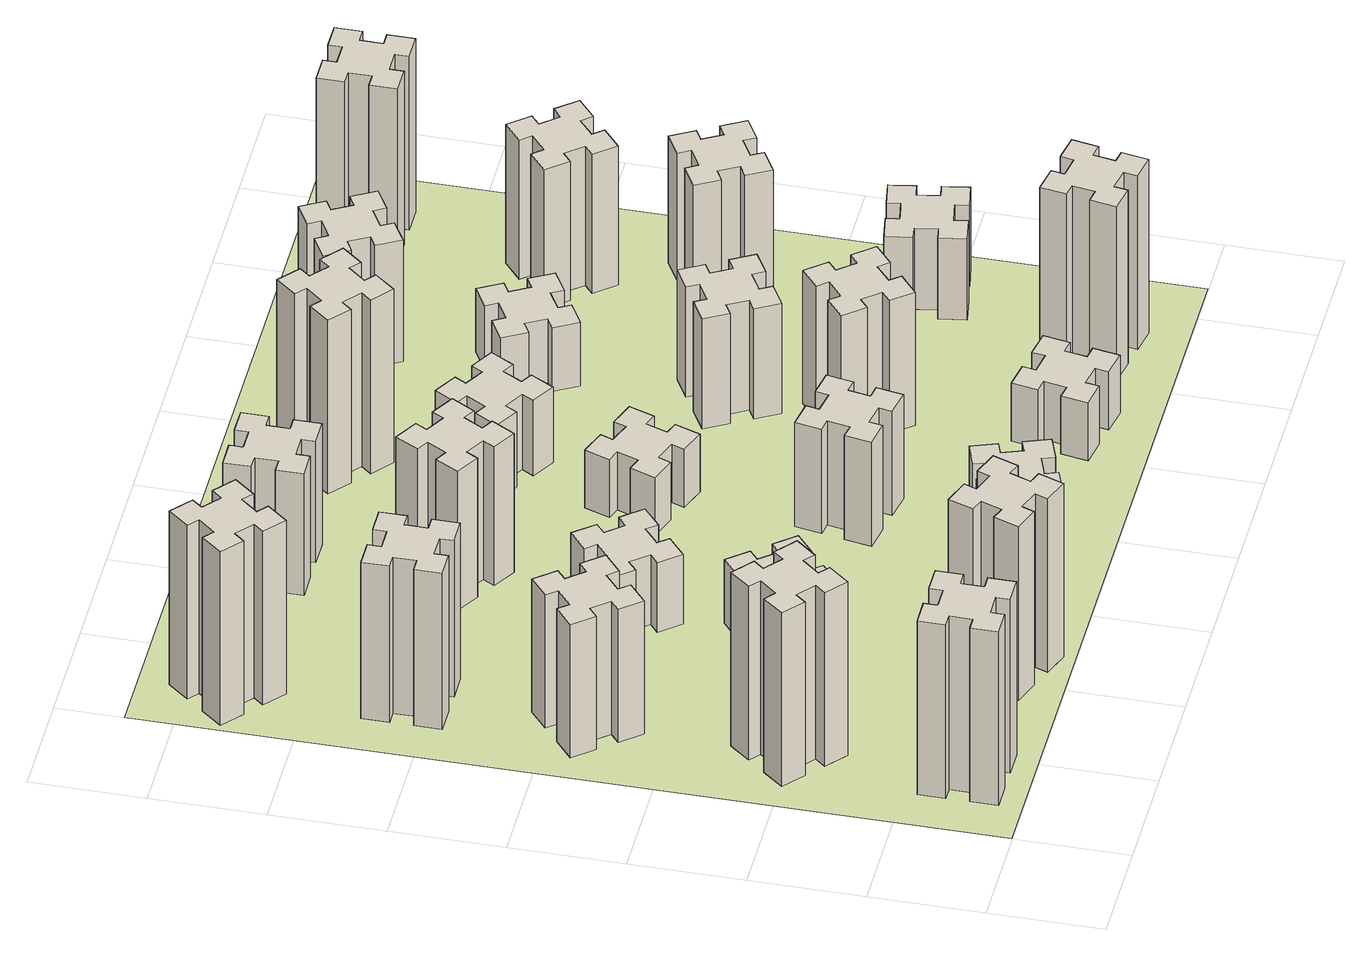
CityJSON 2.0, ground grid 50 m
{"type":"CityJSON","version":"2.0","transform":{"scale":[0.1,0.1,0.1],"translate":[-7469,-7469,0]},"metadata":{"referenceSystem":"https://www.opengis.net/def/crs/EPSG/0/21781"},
"CityObjects":{
"building1":{"type":"Building","attributes":{"class":"1000","function":"1000","usage":"1000","yearOfConstruction":2016,"roofType":"1000","measuredHeight":90,"storeysAboveGround":30,"storeysBelowGround":0},"geometry":[{"type":"Solid","lod":"1","boundaries":[[[[0,1,2,3,4,5,6,7,8,9,10,11,12,13,14,15,16,17,18,19]],[[17,16,20,21]],[[16,15,22,20]],[[15,14,23,22]],[[14,13,24,23]],[[13,12,25,24]],[[12,11,26,25]],[[11,10,27,26]],[[10,9,28,27]],[[9,8,29,28]],[[8,7,30,29]],[[7,6,31,30]],[[6,5,32,31]],[[5,4,33,32]],[[4,3,34,33]],[[3,2,35,34]],[[2,1,36,35]],[[1,0,37,36]],[[0,19,38,37]],[[19,18,39,38]],[[18,17,21,39]],[[24,25,26,27,28,29,30,31,32,33,34,35,36,37,38,39,21,20,22,23]]]]}]},
"building2":{"type":"Building","attributes":{"class":"1000","function":"1000","usage":"1000","yearOfConstruction":2016,"roofType":"1000","measuredHeight":90,"storeysAboveGround":30,"storeysBelowGround":0},"geometry":[{"type":"Solid","lod":"1","boundaries":[[[[40,41,42,43,44,45,46,47,48,49,50,51,52,53,54,55,56,57,58,59]],[[57,56,60,61]],[[56,55,62,60]],[[55,54,63,62]],[[54,53,64,63]],[[53,52,65,64]],[[52,51,66,65]],[[51,50,67,66]],[[50,49,68,67]],[[49,48,69,68]],[[48,47,70,69]],[[47,46,71,70]],[[46,45,72,71]],[[45,44,73,72]],[[44,43,74,73]],[[43,42,75,74]],[[42,41,76,75]],[[41,40,77,76]],[[40,59,78,77]],[[59,58,79,78]],[[58,57,61,79]],[[64,65,66,67,68,69,70,71,72,73,74,75,76,77,78,79,61,60,62,63]]]]}]},
"building3":{"type":"Building","attributes":{"class":"1000","function":"1000","usage":"1000","yearOfConstruction":2016,"roofType":"1000","measuredHeight":69,"storeysAboveGround":30,"storeysBelowGround":0},"geometry":[{"type":"Solid","lod":"1","boundaries":[[[[80,81,82,83,84,85,86,87,88,89,90,91,92,93,94,95,96,97,98,99]],[[97,96,100,101]],[[96,95,102,100]],[[95,94,103,102]],[[94,93,104,103]],[[93,92,105,104]],[[92,91,106,105]],[[91,90,107,106]],[[90,89,108,107]],[[89,88,109,108]],[[88,87,110,109]],[[87,86,111,110]],[[86,85,112,111]],[[85,84,113,112]],[[84,83,114,113]],[[83,82,115,114]],[[82,81,116,115]],[[81,80,117,116]],[[80,99,118,117]],[[99,98,119,118]],[[98,97,101,119]],[[104,105,106,107,108,109,110,111,112,113,114,115,116,117,118,119,101,100,102,103]]]]}]},
"building4":{"type":"Building","attributes":{"class":"1000","function":"1000","usage":"1000","yearOfConstruction":2016,"roofType":"1000","measuredHeight":81,"storeysAboveGround":30,"storeysBelowGround":0},"geometry":[{"type":"Solid","lod":"1","boundaries":[[[[120,121,122,123,124,125,126,127,128,129,130,131,132,133,134,135,136,137,138,139]],[[137,136,140,141]],[[136,135,142,140]],[[135,134,143,142]],[[134,133,144,143]],[[133,132,145,144]],[[132,131,146,145]],[[131,130,147,146]],[[130,129,148,147]],[[129,128,149,148]],[[128,127,150,149]],[[127,126,151,150]],[[126,125,152,151]],[[125,124,153,152]],[[124,123,154,153]],[[123,122,155,154]],[[122,121,156,155]],[[121,120,157,156]],[[120,139,158,157]],[[139,138,159,158]],[[138,137,141,159]],[[144,145,146,147,148,149,150,151,152,153,154,155,156,157,158,159,141,140,142,143]]]]}]},
"building5":{"type":"Building","attributes":{"class":"1000","function":"1000","usage":"1000","yearOfConstruction":2016,"roofType":"1000","measuredHeight":90,"storeysAboveGround":30,"storeysBelowGround":0},"geometry":[{"type":"Solid","lod":"1","boundaries":[[[[160,161,162,163,164,165,166,167,168,169,170,171,172,173,174,175,176,177,178,179]],[[177,176,180,181]],[[176,175,182,180]],[[175,174,183,182]],[[174,173,184,183]],[[173,172,185,184]],[[172,171,186,185]],[[171,170,187,186]],[[170,169,188,187]],[[169,168,189,188]],[[168,167,190,189]],[[167,166,191,190]],[[166,165,192,191]],[[165,164,193,192]],[[164,163,194,193]],[[163,162,195,194]],[[162,161,196,195]],[[161,160,197,196]],[[160,179,198,197]],[[179,178,199,198]],[[178,177,181,199]],[[184,185,186,187,188,189,190,191,192,193,194,195,196,197,198,199,181,180,182,183]]]]}]},
"building6":{"type":"Building","attributes":{"class":"1000","function":"1000","usage":"1000","yearOfConstruction":2016,"roofType":"1000","measuredHeight":90,"storeysAboveGround":30,"storeysBelowGround":0},"geometry":[{"type":"Solid","lod":"1","boundaries":[[[[200,201,202,203,204,205,206,207,208,209,210,211,212,213,214,215,216,217,218,219]],[[217,216,220,221]],[[216,215,222,220]],[[215,214,223,222]],[[214,213,224,223]],[[213,212,225,224]],[[212,211,226,225]],[[211,210,227,226]],[[210,209,228,227]],[[209,208,229,228]],[[208,207,230,229]],[[207,206,231,230]],[[206,205,232,231]],[[205,204,233,232]],[[204,203,234,233]],[[203,202,235,234]],[[202,201,236,235]],[[201,200,237,236]],[[200,219,238,237]],[[219,218,239,238]],[[218,217,221,239]],[[224,225,226,227,228,229,230,231,232,233,234,235,236,237,238,239,221,220,222,223]]]]}]},
"building7":{"type":"Building","attributes":{"class":"1000","function":"1000","usage":"1000","yearOfConstruction":2016,"roofType":"1000","measuredHeight":33,"storeysAboveGround":30,"storeysBelowGround":0},"geometry":[{"type":"Solid","lod":"1","boundaries":[[[[240,241,242,243,244,245,246,247,248,249,250,251,252,253,254,255,256,257,258,259]],[[257,256,260,261]],[[256,255,262,260]],[[255,254,263,262]],[[254,253,264,263]],[[253,252,265,264]],[[252,251,266,265]],[[251,250,267,266]],[[250,249,268,267]],[[249,248,269,268]],[[248,247,270,269]],[[247,246,271,270]],[[246,245,272,271]],[[245,244,273,272]],[[244,243,274,273]],[[243,242,275,274]],[[242,241,276,275]],[[241,240,277,276]],[[240,259,278,277]],[[259,258,279,278]],[[258,257,261,279]],[[264,265,266,267,268,269,270,271,272,273,274,275,276,277,278,279,261,260,262,263]]]]}]},
"building8":{"type":"Building","attributes":{"class":"1000","function":"1000","usage":"1000","yearOfConstruction":2016,"roofType":"1000","measuredHeight":36,"storeysAboveGround":30,"storeysBelowGround":0},"geometry":[{"type":"Solid","lod":"1","boundaries":[[[[280,281,282,283,284,285,286,287,288,289,290,291,292,293,294,295,296,297,298,299]],[[297,296,300,301]],[[296,295,302,300]],[[295,294,303,302]],[[294,293,304,303]],[[293,292,305,304]],[[292,291,306,305]],[[291,290,307,306]],[[290,289,308,307]],[[289,288,309,308]],[[288,287,310,309]],[[287,286,311,310]],[[286,285,312,311]],[[285,284,313,312]],[[284,283,314,313]],[[283,282,315,314]],[[282,281,316,315]],[[281,280,317,316]],[[280,299,318,317]],[[299,298,319,318]],[[298,297,301,319]],[[304,305,306,307,308,309,310,311,312,313,314,315,316,317,318,319,301,300,302,303]]]]}]},
"building9":{"type":"Building","attributes":{"class":"1000","function":"1000","usage":"1000","yearOfConstruction":2016,"roofType":"1000","measuredHeight":51,"storeysAboveGround":30,"storeysBelowGround":0},"geometry":[{"type":"Solid","lod":"1","boundaries":[[[[320,321,322,323,324,325,326,327,328,329,330,331,332,333,334,335,336,337,338,339]],[[337,336,340,341]],[[336,335,342,340]],[[335,334,343,342]],[[334,333,344,343]],[[333,332,345,344]],[[332,331,346,345]],[[331,330,347,346]],[[330,329,348,347]],[[329,328,349,348]],[[328,327,350,349]],[[327,326,351,350]],[[326,325,352,351]],[[325,324,353,352]],[[324,323,354,353]],[[323,322,355,354]],[[322,321,356,355]],[[321,320,357,356]],[[320,339,358,357]],[[339,338,359,358]],[[338,337,341,359]],[[344,345,346,347,348,349,350,351,352,353,354,355,356,357,358,359,341,340,342,343]]]]}]},
"building10":{"type":"Building","attributes":{"class":"1000","function":"1000","usage":"1000","yearOfConstruction":2016,"roofType":"1000","measuredHeight":72,"storeysAboveGround":30,"storeysBelowGround":0},"geometry":[{"type":"Solid","lod":"1","boundaries":[[[[360,361,362,363,364,365,366,367,368,369,370,371,372,373,374,375,376,377,378,379]],[[377,376,380,381]],[[376,375,382,380]],[[375,374,383,382]],[[374,373,384,383]],[[373,372,385,384]],[[372,371,386,385]],[[371,370,387,386]],[[370,369,388,387]],[[369,368,389,388]],[[368,367,390,389]],[[367,366,391,390]],[[366,365,392,391]],[[365,364,393,392]],[[364,363,394,393]],[[363,362,395,394]],[[362,361,396,395]],[[361,360,397,396]],[[360,379,398,397]],[[379,378,399,398]],[[378,377,381,399]],[[384,385,386,387,388,389,390,391,392,393,394,395,396,397,398,399,381,380,382,383]]]]}]},
"building11":{"type":"Building","attributes":{"class":"1000","function":"1000","usage":"1000","yearOfConstruction":2016,"roofType":"1000","measuredHeight":63,"storeysAboveGround":30,"storeysBelowGround":0},"geometry":[{"type":"Solid","lod":"1","boundaries":[[[[400,401,402,403,404,405,406,407,408,409,410,411,412,413,414,415,416,417,418,419]],[[417,416,420,421]],[[416,415,422,420]],[[415,414,423,422]],[[414,413,424,423]],[[413,412,425,424]],[[412,411,426,425]],[[411,410,427,426]],[[410,409,428,427]],[[409,408,429,428]],[[408,407,430,429]],[[407,406,431,430]],[[406,405,432,431]],[[405,404,433,432]],[[404,403,434,433]],[[403,402,435,434]],[[402,401,436,435]],[[401,400,437,436]],[[400,419,438,437]],[[419,418,439,438]],[[418,417,421,439]],[[424,425,426,427,428,429,430,431,432,433,434,435,436,437,438,439,421,420,422,423]]]]}]},
"building12":{"type":"Building","attributes":{"class":"1000","function":"1000","usage":"1000","yearOfConstruction":2016,"roofType":"1000","measuredHeight":54,"storeysAboveGround":30,"storeysBelowGround":0},"geometry":[{"type":"Solid","lod":"1","boundaries":[[[[440,441,442,443,444,445,446,447,448,449,450,451,452,453,454,455,456,457,458,459]],[[457,456,460,461]],[[456,455,462,460]],[[455,454,463,462]],[[454,453,464,463]],[[453,452,465,464]],[[452,451,466,465]],[[451,450,467,466]],[[450,449,468,467]],[[449,448,469,468]],[[448,447,470,469]],[[447,446,471,470]],[[446,445,472,471]],[[445,444,473,472]],[[444,443,474,473]],[[443,442,475,474]],[[442,441,476,475]],[[441,440,477,476]],[[440,459,478,477]],[[459,458,479,478]],[[458,457,461,479]],[[464,465,466,467,468,469,470,471,472,473,474,475,476,477,478,479,461,460,462,463]]]]}]},
"building13":{"type":"Building","attributes":{"class":"1000","function":"1000","usage":"1000","yearOfConstruction":2016,"roofType":"1000","measuredHeight":30,"storeysAboveGround":30,"storeysBelowGround":0},"geometry":[{"type":"Solid","lod":"1","boundaries":[[[[480,481,482,483,484,485,486,487,488,489,490,491,492,493,494,495,496,497,498,499]],[[497,496,500,501]],[[496,495,502,500]],[[495,494,503,502]],[[494,493,504,503]],[[493,492,505,504]],[[492,491,506,505]],[[491,490,507,506]],[[490,489,508,507]],[[489,488,509,508]],[[488,487,510,509]],[[487,486,511,510]],[[486,485,512,511]],[[485,484,513,512]],[[484,483,514,513]],[[483,482,515,514]],[[482,481,516,515]],[[481,480,517,516]],[[480,499,518,517]],[[499,498,519,518]],[[498,497,501,519]],[[504,505,506,507,508,509,510,511,512,513,514,515,516,517,518,519,501,500,502,503]]]]}]},
"building14":{"type":"Building","attributes":{"class":"1000","function":"1000","usage":"1000","yearOfConstruction":2016,"roofType":"1000","measuredHeight":39,"storeysAboveGround":30,"storeysBelowGround":0},"geometry":[{"type":"Solid","lod":"1","boundaries":[[[[520,521,522,523,524,525,526,527,528,529,530,531,532,533,534,535,536,537,538,539]],[[537,536,540,541]],[[536,535,542,540]],[[535,534,543,542]],[[534,533,544,543]],[[533,532,545,544]],[[532,531,546,545]],[[531,530,547,546]],[[530,529,548,547]],[[529,528,549,548]],[[528,527,550,549]],[[527,526,551,550]],[[526,525,552,551]],[[525,524,553,552]],[[524,523,554,553]],[[523,522,555,554]],[[522,521,556,555]],[[521,520,557,556]],[[520,539,558,557]],[[539,538,559,558]],[[538,537,541,559]],[[544,545,546,547,548,549,550,551,552,553,554,555,556,557,558,559,541,540,542,543]]]]}]},
"building15":{"type":"Building","attributes":{"class":"1000","function":"1000","usage":"1000","yearOfConstruction":2016,"roofType":"1000","measuredHeight":30,"storeysAboveGround":30,"storeysBelowGround":0},"geometry":[{"type":"Solid","lod":"1","boundaries":[[[[560,561,562,563,564,565,566,567,568,569,570,571,572,573,574,575,576,577,578,579]],[[577,576,580,581]],[[576,575,582,580]],[[575,574,583,582]],[[574,573,584,583]],[[573,572,585,584]],[[572,571,586,585]],[[571,570,587,586]],[[570,569,588,587]],[[569,568,589,588]],[[568,567,590,589]],[[567,566,591,590]],[[566,565,592,591]],[[565,564,593,592]],[[564,563,594,593]],[[563,562,595,594]],[[562,561,596,595]],[[561,560,597,596]],[[560,579,598,597]],[[579,578,599,598]],[[578,577,581,599]],[[584,585,586,587,588,589,590,591,592,593,594,595,596,597,598,599,581,580,582,583]]]]}]},
"building16":{"type":"Building","attributes":{"class":"1000","function":"1000","usage":"1000","yearOfConstruction":2016,"roofType":"1000","measuredHeight":90,"storeysAboveGround":30,"storeysBelowGround":0},"geometry":[{"type":"Solid","lod":"1","boundaries":[[[[600,601,602,603,604,605,606,607,608,609,610,611,612,613,614,615,616,617,618,619]],[[617,616,620,621]],[[616,615,622,620]],[[615,614,623,622]],[[614,613,624,623]],[[613,612,625,624]],[[612,611,626,625]],[[611,610,627,626]],[[610,609,628,627]],[[609,608,629,628]],[[608,607,630,629]],[[607,606,631,630]],[[606,605,632,631]],[[605,604,633,632]],[[604,603,634,633]],[[603,602,635,634]],[[602,601,636,635]],[[601,600,637,636]],[[600,619,638,637]],[[619,618,639,638]],[[618,617,621,639]],[[624,625,626,627,628,629,630,631,632,633,634,635,636,637,638,639,621,620,622,623]]]]}]},
"building17":{"type":"Building","attributes":{"class":"1000","function":"1000","usage":"1000","yearOfConstruction":2016,"roofType":"1000","measuredHeight":69,"storeysAboveGround":30,"storeysBelowGround":0},"geometry":[{"type":"Solid","lod":"1","boundaries":[[[[640,641,642,643,644,645,646,647,648,649,650,651,652,653,654,655,656,657,658,659]],[[657,656,660,661]],[[656,655,662,660]],[[655,654,663,662]],[[654,653,664,663]],[[653,652,665,664]],[[652,651,666,665]],[[651,650,667,666]],[[650,649,668,667]],[[649,648,669,668]],[[648,647,670,669]],[[647,646,671,670]],[[646,645,672,671]],[[645,644,673,672]],[[644,643,674,673]],[[643,642,675,674]],[[642,641,676,675]],[[641,640,677,676]],[[640,659,678,677]],[[659,658,679,678]],[[658,657,661,679]],[[664,665,666,667,668,669,670,671,672,673,674,675,676,677,678,679,661,660,662,663]]]]}]},
"building18":{"type":"Building","attributes":{"class":"1000","function":"1000","usage":"1000","yearOfConstruction":2016,"roofType":"1000","measuredHeight":57,"storeysAboveGround":30,"storeysBelowGround":0},"geometry":[{"type":"Solid","lod":"1","boundaries":[[[[680,681,682,683,684,685,686,687,688,689,690,691,692,693,694,695,696,697,698,699]],[[697,696,700,701]],[[696,695,702,700]],[[695,694,703,702]],[[694,693,704,703]],[[693,692,705,704]],[[692,691,706,705]],[[691,690,707,706]],[[690,689,708,707]],[[689,688,709,708]],[[688,687,710,709]],[[687,686,711,710]],[[686,685,712,711]],[[685,684,713,712]],[[684,683,714,713]],[[683,682,715,714]],[[682,681,716,715]],[[681,680,717,716]],[[680,699,718,717]],[[699,698,719,718]],[[698,697,701,719]],[[704,705,706,707,708,709,710,711,712,713,714,715,716,717,718,719,701,700,702,703]]]]}]},
"building19":{"type":"Building","attributes":{"class":"1000","function":"1000","usage":"1000","yearOfConstruction":2016,"roofType":"1000","measuredHeight":90,"storeysAboveGround":30,"storeysBelowGround":0},"geometry":[{"type":"Solid","lod":"1","boundaries":[[[[720,721,722,723,724,725,726,727,728,729,730,731,732,733,734,735,736,737,738,739]],[[737,736,740,741]],[[736,735,742,740]],[[735,734,743,742]],[[734,733,744,743]],[[733,732,745,744]],[[732,731,746,745]],[[731,730,747,746]],[[730,729,748,747]],[[729,728,749,748]],[[728,727,750,749]],[[727,726,751,750]],[[726,725,752,751]],[[725,724,753,752]],[[724,723,754,753]],[[723,722,755,754]],[[722,721,756,755]],[[721,720,757,756]],[[720,739,758,757]],[[739,738,759,758]],[[738,737,741,759]],[[744,745,746,747,748,749,750,751,752,753,754,755,756,757,758,759,741,740,742,743]]]]}]},
"building20":{"type":"Building","attributes":{"class":"1000","function":"1000","usage":"1000","yearOfConstruction":2016,"roofType":"1000","measuredHeight":33,"storeysAboveGround":30,"storeysBelowGround":0},"geometry":[{"type":"Solid","lod":"1","boundaries":[[[[760,761,762,763,764,765,766,767,768,769,770,771,772,773,774,775,776,777,778,779]],[[777,776,780,781]],[[776,775,782,780]],[[775,774,783,782]],[[774,773,784,783]],[[773,772,785,784]],[[772,771,786,785]],[[771,770,787,786]],[[770,769,788,787]],[[769,768,789,788]],[[768,767,790,789]],[[767,766,791,790]],[[766,765,792,791]],[[765,764,793,792]],[[764,763,794,793]],[[763,762,795,794]],[[762,761,796,795]],[[761,760,797,796]],[[760,779,798,797]],[[779,778,799,798]],[[778,777,781,799]],[[784,785,786,787,788,789,790,791,792,793,794,795,796,797,798,799,781,780,782,783]]]]}]},
"building21":{"type":"Building","attributes":{"class":"1000","function":"1000","usage":"1000","yearOfConstruction":2016,"roofType":"1000","measuredHeight":63,"storeysAboveGround":30,"storeysBelowGround":0},"geometry":[{"type":"Solid","lod":"1","boundaries":[[[[800,801,802,803,804,805,806,807,808,809,810,811,812,813,814,815,816,817,818,819]],[[817,816,820,821]],[[816,815,822,820]],[[815,814,823,822]],[[814,813,824,823]],[[813,812,825,824]],[[812,811,826,825]],[[811,810,827,826]],[[810,809,828,827]],[[809,808,829,828]],[[808,807,830,829]],[[807,806,831,830]],[[806,805,832,831]],[[805,804,833,832]],[[804,803,834,833]],[[803,802,835,834]],[[802,801,836,835]],[[801,800,837,836]],[[800,819,838,837]],[[819,818,839,838]],[[818,817,821,839]],[[824,825,826,827,828,829,830,831,832,833,834,835,836,837,838,839,821,820,822,823]]]]}]},
"building22":{"type":"Building","attributes":{"class":"1000","function":"1000","usage":"1000","yearOfConstruction":2016,"roofType":"1000","measuredHeight":42,"storeysAboveGround":30,"storeysBelowGround":0},"geometry":[{"type":"Solid","lod":"1","boundaries":[[[[840,841,842,843,844,845,846,847,848,849,850,851,852,853,854,855,856,857,858,859]],[[857,856,860,861]],[[856,855,862,860]],[[855,854,863,862]],[[854,853,864,863]],[[853,852,865,864]],[[852,851,866,865]],[[851,850,867,866]],[[850,849,868,867]],[[849,848,869,868]],[[848,847,870,869]],[[847,846,871,870]],[[846,845,872,871]],[[845,844,873,872]],[[844,843,874,873]],[[843,842,875,874]],[[842,841,876,875]],[[841,840,877,876]],[[840,859,878,877]],[[859,858,879,878]],[[858,857,861,879]],[[864,865,866,867,868,869,870,871,872,873,874,875,876,877,878,879,861,860,862,863]]]]}]},
"building23":{"type":"Building","attributes":{"class":"1000","function":"1000","usage":"1000","yearOfConstruction":2016,"roofType":"1000","measuredHeight":66,"storeysAboveGround":30,"storeysBelowGround":0},"geometry":[{"type":"Solid","lod":"1","boundaries":[[[[880,881,882,883,884,885,886,887,888,889,890,891,892,893,894,895,896,897,898,899]],[[897,896,900,901]],[[896,895,902,900]],[[895,894,903,902]],[[894,893,904,903]],[[893,892,905,904]],[[892,891,906,905]],[[891,890,907,906]],[[890,889,908,907]],[[889,888,909,908]],[[888,887,910,909]],[[887,886,911,910]],[[886,885,912,911]],[[885,884,913,912]],[[884,883,914,913]],[[883,882,915,914]],[[882,881,916,915]],[[881,880,917,916]],[[880,899,918,917]],[[899,898,919,918]],[[898,897,901,919]],[[904,905,906,907,908,909,910,911,912,913,914,915,916,917,918,919,901,900,902,903]]]]}]},
"building24":{"type":"Building","attributes":{"class":"1000","function":"1000","usage":"1000","yearOfConstruction":2016,"roofType":"1000","measuredHeight":72,"storeysAboveGround":30,"storeysBelowGround":0},"geometry":[{"type":"Solid","lod":"1","boundaries":[[[[920,921,922,923,924,925,926,927,928,929,930,931,932,933,934,935,936,937,938,939]],[[937,936,940,941]],[[936,935,942,940]],[[935,934,943,942]],[[934,933,944,943]],[[933,932,945,944]],[[932,931,946,945]],[[931,930,947,946]],[[930,929,948,947]],[[929,928,949,948]],[[928,927,950,949]],[[927,926,951,950]],[[926,925,952,951]],[[925,924,953,952]],[[924,923,954,953]],[[923,922,955,954]],[[922,921,956,955]],[[921,920,957,956]],[[920,939,958,957]],[[939,938,959,958]],[[938,937,941,959]],[[944,945,946,947,948,949,950,951,952,953,954,955,956,957,958,959,941,940,942,943]]]]}]},
"building25":{"type":"Building","attributes":{"class":"1000","function":"1000","usage":"1000","yearOfConstruction":2016,"roofType":"1000","measuredHeight":90,"storeysAboveGround":30,"storeysBelowGround":0},"geometry":[{"type":"Solid","lod":"1","boundaries":[[[[960,961,962,963,964,965,966,967,968,969,970,971,972,973,974,975,976,977,978,979]],[[977,976,980,981]],[[976,975,982,980]],[[975,974,983,982]],[[974,973,984,983]],[[973,972,985,984]],[[972,971,986,985]],[[971,970,987,986]],[[970,969,988,987]],[[969,968,989,988]],[[968,967,990,989]],[[967,966,991,990]],[[966,965,992,991]],[[965,964,993,992]],[[964,963,994,993]],[[963,962,995,994]],[[962,961,996,995]],[[961,960,997,996]],[[960,979,998,997]],[[979,978,999,998]],[[978,977,981,999]],[[984,985,986,987,988,989,990,991,992,993,994,995,996,997,998,999,981,980,982,983]]]]}]},
"landuse1":{"type":"LandUse","attributes":{"name":"plot1","function":"1010"},"geometry":[{"type":"MultiSurface","lod":"1","boundaries":[[[1000,1001,1002,1003]]]}]}
},
"vertices":[
[265,325,0],[265,225,0],[205,225,0],[205,105,0],[325,105,0],[325,165,0],[425,165,0],[425,105,0],[545,105,0],[545,225,0],[485,225,0],[485,325,0],[545,325,0],[545,445,0],[425,445,0],[425,385,0],[325,385,0],[325,445,0],[205,445,0],[205,325,0],[325,385,900],[325,445,900],[425,385,900],[425,445,900],[545,445,900],[545,325,900],[485,325,900],[485,225,900],[545,225,900],[545,105,900],[425,105,900],[425,165,900],[325,165,900],[325,105,900],[205,105,900],[205,225,900],[265,225,900],[265,325,900],[205,325,900],[205,445,900],
[484,1067,0],[408,1132,0],[446,1178,0],[354,1255,0],[277,1163,0],[323,1124,0],[259,1048,0],[213,1086,0],[136,994,0],[228,917,0],[266,963,0],[343,899,0],[304,853,0],[396,776,0],[473,868,0],[427,906,0],[492,983,0],[538,944,0],[615,1036,0],[523,1113,0],[492,983,900],[538,944,900],[427,906,900],[473,868,900],[396,776,900],[304,853,900],[343,899,900],[266,963,900],[228,917,900],[136,994,900],[213,1086,900],[259,1048,900],[323,1124,900],[277,1163,900],[354,1255,900],[446,1178,900],[408,1132,900],[484,1067,900],[523,1113,900],[615,1036,900],
[492,1888,0],[427,1964,0],[473,2003,0],[396,2095,0],[304,2018,0],[343,1972,0],[266,1907,0],[228,1953,0],[136,1876,0],[213,1784,0],[259,1823,0],[323,1746,0],[277,1708,0],[354,1616,0],[446,1693,0],[408,1739,0],[484,1803,0],[523,1757,0],[615,1834,0],[538,1926,0],[484,1803,690],[523,1757,690],[408,1739,690],[446,1693,690],[354,1616,690],[277,1708,690],[323,1746,690],[259,1823,690],[213,1784,690],[136,1876,690],[228,1953,690],[266,1907,690],[343,1972,690],[304,2018,690],[396,2095,690],[473,2003,690],[427,1964,690],[492,1888,690],[538,1926,690],[615,1834,690],
[485,2545,0],[485,2645,0],[545,2645,0],[545,2765,0],[425,2765,0],[425,2705,0],[325,2705,0],[325,2765,0],[205,2765,0],[205,2645,0],[265,2645,0],[265,2545,0],[205,2545,0],[205,2425,0],[325,2425,0],[325,2485,0],[425,2485,0],[425,2425,0],[545,2425,0],[545,2545,0],[425,2485,810],[425,2425,810],[325,2485,810],[325,2425,810],[205,2425,810],[205,2545,810],[265,2545,810],[265,2645,810],[205,2645,810],[205,2765,810],[325,2765,810],[325,2705,810],[425,2705,810],[425,2765,810],[545,2765,810],[545,2645,810],[485,2645,810],[485,2545,810],[545,2545,810],[545,2425,810],
[1029,360,0],[995,266,0],[939,287,0],[897,174,0],[1010,133,0],[1031,189,0],[1125,155,0],[1104,99,0],[1217,57,0],[1258,170,0],[1202,191,0],[1236,285,0],[1292,264,0],[1333,377,0],[1220,418,0],[1200,362,0],[1106,396,0],[1127,452,0],[1014,493,0],[973,380,0],[1106,396,900],[1127,452,900],[1200,362,900],[1220,418,900],[1333,377,900],[1292,264,900],[1236,285,900],[1202,191,900],[1258,170,900],[1217,57,900],[1104,99,900],[1125,155,900],[1031,189,900],[1010,133,900],[897,174,900],[939,287,900],[995,266,900],[1029,360,900],[973,380,900],[1014,493,900],
[384,3387,0],[308,3452,0],[346,3498,0],[254,3575,0],[177,3483,0],[223,3444,0],[159,3368,0],[113,3406,0],[36,3314,0],[128,3237,0],[166,3283,0],[243,3219,0],[204,3173,0],[296,3096,0],[373,3188,0],[327,3226,0],[392,3303,0],[438,3264,0],[515,3356,0],[423,3433,0],[392,3303,900],[438,3264,900],[327,3226,900],[373,3188,900],[296,3096,900],[204,3173,900],[243,3219,900],[166,3283,900],[128,3237,900],[36,3314,900],[113,3406,900],[159,3368,900],[223,3444,900],[177,3483,900],[254,3575,900],[346,3498,900],[308,3452,900],[384,3387,900],[423,3433,900],[515,3356,900],
[1083,1332,0],[1006,1267,0],[968,1313,0],[876,1236,0],[953,1144,0],[999,1183,0],[1063,1106,0],[1017,1068,0],[1094,976,0],[1186,1053,0],[1148,1099,0],[1224,1163,0],[1263,1117,0],[1355,1194,0],[1278,1286,0],[1232,1248,0],[1167,1324,0],[1213,1363,0],[1136,1455,0],[1044,1378,0],[1167,1324,330],[1213,1363,330],[1232,1248,330],[1278,1286,330],[1355,1194,330],[1263,1117,330],[1224,1163,330],[1148,1099,330],[1186,1053,330],[1094,976,330],[1017,1068,330],[1063,1106,330],[999,1183,330],[953,1144,330],[876,1236,330],[968,1313,330],[1006,1267,330],[1083,1332,330],[1044,1378,330],[1136,1455,330],
[1083,1972,0],[1006,1907,0],[968,1953,0],[876,1876,0],[953,1784,0],[999,1823,0],[1063,1746,0],[1017,1708,0],[1094,1616,0],[1186,1693,0],[1148,1739,0],[1224,1803,0],[1263,1757,0],[1355,1834,0],[1278,1926,0],[1232,1888,0],[1167,1964,0],[1213,2003,0],[1136,2095,0],[1044,2018,0],[1167,1964,360],[1213,2003,360],[1232,1888,360],[1278,1926,360],[1355,1834,360],[1263,1757,360],[1224,1803,360],[1148,1739,360],[1186,1693,360],[1094,1616,360],[1017,1708,360],[1063,1746,360],[999,1823,360],[953,1784,360],[876,1876,360],[968,1953,360],[1006,1907,360],[1083,1972,360],[1044,2018,360],[1136,2095,360],
[1765,496,0],[1671,462,0],[1650,518,0],[1537,477,0],[1579,364,0],[1635,385,0],[1669,291,0],[1613,270,0],[1654,157,0],[1767,199,0],[1746,255,0],[1840,289,0],[1860,233,0],[1973,274,0],[1932,387,0],[1876,366,0],[1842,460,0],[1898,480,0],[1857,593,0],[1744,552,0],[1842,460,510],[1898,480,510],[1876,366,510],[1932,387,510],[1973,274,510],[1860,233,510],[1840,289,510],[1746,255,510],[1767,199,510],[1654,157,510],[1613,270,510],[1669,291,510],[1635,385,510],[1579,364,510],[1537,477,510],[1650,518,510],[1671,462,510],[1765,496,510],[1744,552,510],[1857,593,510],
[1314,2666,0],[1227,2716,0],[1257,2768,0],[1153,2828,0],[1093,2724,0],[1145,2694,0],[1095,2607,0],[1043,2637,0],[983,2533,0],[1087,2473,0],[1117,2525,0],[1204,2475,0],[1174,2423,0],[1278,2363,0],[1338,2467,0],[1286,2497,0],[1336,2584,0],[1388,2554,0],[1448,2658,0],[1344,2718,0],[1336,2584,720],[1388,2554,720],[1286,2497,720],[1338,2467,720],[1278,2363,720],[1174,2423,720],[1204,2475,720],[1117,2525,720],[1087,2473,720],[983,2533,720],[1043,2637,720],[1095,2607,720],[1145,2694,720],[1093,2724,720],[1153,2828,720],[1257,2768,720],[1227,2716,720],[1314,2666,720],[1344,2718,720],[1448,2658,720],
[1005,3385,0],[1005,3285,0],[945,3285,0],[945,3165,0],[1065,3165,0],[1065,3225,0],[1165,3225,0],[1165,3165,0],[1285,3165,0],[1285,3285,0],[1225,3285,0],[1225,3385,0],[1285,3385,0],[1285,3505,0],[1165,3505,0],[1165,3445,0],[1065,3445,0],[1065,3505,0],[945,3505,0],[945,3385,0],[1065,3445,630],[1065,3505,630],[1165,3445,630],[1165,3505,630],[1285,3505,630],[1285,3385,630],[1225,3385,630],[1225,3285,630],[1285,3285,630],[1285,3165,630],[1165,3165,630],[1165,3225,630],[1065,3225,630],[1065,3165,630],[945,3165,630],[945,3285,630],[1005,3285,630],[1005,3385,630],[945,3385,630],[945,3505,630],
[2055,1047,0],[2072,1145,0],[2131,1135,0],[2152,1253,0],[2034,1274,0],[2024,1215,0],[1925,1232,0],[1936,1291,0],[1817,1312,0],[1797,1194,0],[1856,1184,0],[1838,1085,0],[1779,1096,0],[1758,977,0],[1877,957,0],[1887,1016,0],[1985,998,0],[1975,939,0],[2093,918,0],[2114,1037,0],[1985,998,540],[1975,939,540],[1887,1016,540],[1877,957,540],[1758,977,540],[1779,1096,540],[1838,1085,540],[1856,1184,540],[1797,1194,540],[1817,1312,540],[1936,1291,540],[1925,1232,540],[2024,1215,540],[2034,1274,540],[2152,1253,540],[2131,1135,540],[2072,1145,540],[2055,1047,540],[2114,1037,540],[2093,918,540],
[1769,2040,0],[1735,1946,0],[1679,1967,0],[1637,1854,0],[1750,1813,0],[1771,1869,0],[1865,1835,0],[1844,1779,0],[1957,1737,0],[1998,1850,0],[1942,1871,0],[1976,1965,0],[2032,1944,0],[2073,2057,0],[1960,2098,0],[1940,2042,0],[1846,2076,0],[1867,2132,0],[1754,2173,0],[1713,2060,0],[1846,2076,300],[1867,2132,300],[1940,2042,300],[1960,2098,300],[2073,2057,300],[2032,1944,300],[1976,1965,300],[1942,1871,300],[1998,1850,300],[1957,1737,300],[1844,1779,300],[1865,1835,300],[1771,1869,300],[1750,1813,300],[1637,1854,300],[1679,1967,300],[1735,1946,300],[1769,2040,300],[1713,2060,300],[1754,2173,300],
[2026,2497,0],[2076,2584,0],[2128,2554,0],[2188,2658,0],[2084,2718,0],[2054,2666,0],[1967,2716,0],[1997,2768,0],[1893,2828,0],[1833,2724,0],[1885,2694,0],[1835,2607,0],[1783,2637,0],[1723,2533,0],[1827,2473,0],[1857,2525,0],[1944,2475,0],[1914,2423,0],[2018,2363,0],[2078,2467,0],[1944,2475,390],[1914,2423,390],[1857,2525,390],[1827,2473,390],[1723,2533,390],[1783,2637,390],[1835,2607,390],[1885,2694,390],[1833,2724,390],[1893,2828,390],[1997,2768,390],[1967,2716,390],[2054,2666,390],[2084,2718,390],[2188,2658,390],[2128,2554,390],[2076,2584,390],[2026,2497,390],[2078,2467,390],[2018,2363,390],
[2596,444,0],[2578,345,0],[2519,356,0],[2498,237,0],[2617,217,0],[2627,276,0],[2725,258,0],[2715,199,0],[2833,178,0],[2854,297,0],[2795,307,0],[2812,405,0],[2871,395,0],[2892,513,0],[2774,534,0],[2764,475,0],[2665,492,0],[2676,551,0],[2557,572,0],[2537,454,0],[2665,492,300],[2676,551,300],[2764,475,300],[2774,534,300],[2892,513,300],[2871,395,300],[2812,405,300],[2795,307,300],[2854,297,300],[2833,178,300],[2715,199,300],[2725,258,300],[2627,276,300],[2617,217,300],[2498,237,300],[2519,356,300],[2578,345,300],[2596,444,300],[2537,454,300],[2557,572,300],
[1746,3183,0],[1823,3119,0],[1784,3073,0],[1876,2996,0],[1953,3088,0],[1907,3126,0],[1972,3203,0],[2018,3164,0],[2095,3256,0],[2003,3333,0],[1964,3287,0],[1888,3352,0],[1926,3398,0],[1834,3475,0],[1757,3383,0],[1803,3344,0],[1739,3268,0],[1693,3306,0],[1616,3214,0],[1708,3137,0],[1739,3268,900],[1693,3306,900],[1803,3344,900],[1757,3383,900],[1834,3475,900],[1926,3398,900],[1888,3352,900],[1964,3287,900],[2003,3333,900],[2095,3256,900],[2018,3164,900],[1972,3203,900],[1907,3126,900],[1953,3088,900],[1876,2996,900],[1784,3073,900],[1823,3119,900],[1746,3183,900],[1708,3137,900],[1616,3214,900],
[2628,1099,0],[2704,1163,0],[2743,1117,0],[2835,1194,0],[2758,1286,0],[2712,1248,0],[2647,1324,0],[2693,1363,0],[2616,1455,0],[2524,1378,0],[2563,1332,0],[2486,1267,0],[2448,1313,0],[2356,1236,0],[2433,1144,0],[2479,1183,0],[2543,1106,0],[2497,1068,0],[2574,976,0],[2666,1053,0],[2543,1106,690],[2497,1068,690],[2479,1183,690],[2433,1144,690],[2356,1236,690],[2448,1313,690],[2486,1267,690],[2563,1332,690],[2524,1378,690],[2616,1455,690],[2693,1363,690],[2647,1324,690],[2712,1248,690],[2758,1286,690],[2835,1194,690],[2743,1117,690],[2704,1163,690],[2628,1099,690],[2666,1053,690],[2574,976,690],
[2584,1876,0],[2497,1826,0],[2467,1878,0],[2363,1818,0],[2423,1714,0],[2475,1744,0],[2525,1657,0],[2473,1627,0],[2533,1523,0],[2637,1583,0],[2607,1635,0],[2694,1685,0],[2724,1633,0],[2828,1693,0],[2768,1797,0],[2716,1767,0],[2666,1854,0],[2718,1884,0],[2658,1988,0],[2554,1928,0],[2666,1854,570],[2718,1884,570],[2716,1767,570],[2768,1797,570],[2828,1693,570],[2724,1633,570],[2694,1685,570],[2607,1635,570],[2637,1583,570],[2533,1523,570],[2473,1627,570],[2525,1657,570],[2475,1744,570],[2423,1714,570],[2363,1818,570],[2467,1878,570],[2497,1826,570],[2584,1876,570],[2554,1928,570],[2658,1988,570],
[3304,475,0],[3205,492,0],[3216,551,0],[3097,572,0],[3077,454,0],[3136,444,0],[3118,345,0],[3059,356,0],[3038,237,0],[3157,217,0],[3167,276,0],[3265,258,0],[3255,199,0],[3373,178,0],[3394,297,0],[3335,307,0],[3352,405,0],[3411,395,0],[3432,513,0],[3314,534,0],[3352,405,900],[3411,395,900],[3335,307,900],[3394,297,900],[3373,178,900],[3255,199,900],[3265,258,900],[3167,276,900],[3157,217,900],[3038,237,900],[3059,356,900],[3118,345,900],[3136,444,900],[3077,454,900],[3097,572,900],[3216,551,900],[3205,492,900],[3304,475,900],[3314,534,900],[3432,513,900],
[2475,2584,0],[2525,2497,0],[2473,2467,0],[2533,2363,0],[2637,2423,0],[2607,2475,0],[2694,2525,0],[2724,2473,0],[2828,2533,0],[2768,2637,0],[2716,2607,0],[2666,2694,0],[2718,2724,0],[2658,2828,0],[2554,2768,0],[2584,2716,0],[2497,2666,0],[2467,2718,0],[2363,2658,0],[2423,2554,0],[2497,2666,330],[2467,2718,330],[2584,2716,330],[2554,2768,330],[2658,2828,330],[2718,2724,330],[2666,2694,330],[2716,2607,330],[2768,2637,330],[2828,2533,330],[2724,2473,330],[2694,2525,330],[2607,2475,330],[2637,2423,330],[2533,2363,330],[2473,2467,330],[2525,2497,330],[2475,2584,330],[2423,2554,330],[2363,2658,330],
[2716,3347,0],[2666,3434,0],[2718,3464,0],[2658,3568,0],[2554,3508,0],[2584,3456,0],[2497,3406,0],[2467,3458,0],[2363,3398,0],[2423,3294,0],[2475,3324,0],[2525,3237,0],[2473,3207,0],[2533,3103,0],[2637,3163,0],[2607,3215,0],[2694,3265,0],[2724,3213,0],[2828,3273,0],[2768,3377,0],[2694,3265,630],[2724,3213,630],[2607,3215,630],[2637,3163,630],[2533,3103,630],[2473,3207,630],[2525,3237,630],[2475,3324,630],[2423,3294,630],[2363,3398,630],[2467,3458,630],[2497,3406,630],[2584,3456,630],[2554,3508,630],[2658,3568,630],[2718,3464,630],[2666,3434,630],[2716,3347,630],[2768,3377,630],[2828,3273,630],
[3405,998,0],[3504,1016,0],[3514,957,0],[3632,977,0],[3611,1096,0],[3552,1085,0],[3535,1184,0],[3594,1194,0],[3573,1312,0],[3455,1291,0],[3465,1232,0],[3367,1215,0],[3357,1274,0],[3238,1253,0],[3259,1135,0],[3318,1145,0],[3336,1047,0],[3277,1037,0],[3297,918,0],[3416,939,0],[3336,1047,420],[3277,1037,420],[3318,1145,420],[3259,1135,420],[3238,1253,420],[3357,1274,420],[3367,1215,420],[3465,1232,420],[3455,1291,420],[3573,1312,420],[3594,1194,420],[3535,1184,420],[3552,1085,420],[3611,1096,420],[3632,977,420],[3514,957,420],[3504,1016,420],[3405,998,420],[3416,939,420],[3297,918,420],
[3215,1944,0],[3265,1857,0],[3213,1827,0],[3273,1723,0],[3377,1783,0],[3347,1835,0],[3434,1885,0],[3464,1833,0],[3568,1893,0],[3508,1997,0],[3456,1967,0],[3406,2054,0],[3458,2084,0],[3398,2188,0],[3294,2128,0],[3324,2076,0],[3237,2026,0],[3207,2078,0],[3103,2018,0],[3163,1914,0],[3237,2026,660],[3207,2078,660],[3324,2076,660],[3294,2128,660],[3398,2188,660],[3458,2084,660],[3406,2054,660],[3456,1967,660],[3508,1997,660],[3568,1893,660],[3464,1833,660],[3434,1885,660],[3347,1835,660],[3377,1783,660],[3273,1723,660],[3213,1827,660],[3265,1857,660],[3215,1944,660],[3163,1914,660],[3103,2018,660],
[3119,2563,0],[3183,2486,0],[3137,2448,0],[3214,2356,0],[3306,2433,0],[3268,2479,0],[3344,2543,0],[3383,2497,0],[3475,2574,0],[3398,2666,0],[3352,2628,0],[3287,2704,0],[3333,2743,0],[3256,2835,0],[3164,2758,0],[3203,2712,0],[3126,2647,0],[3088,2693,0],[2996,2616,0],[3073,2524,0],[3126,2647,720],[3088,2693,720],[3203,2712,720],[3164,2758,720],[3256,2835,720],[3333,2743,720],[3287,2704,720],[3352,2628,720],[3398,2666,720],[3475,2574,720],[3383,2497,720],[3344,2543,720],[3268,2479,720],[3306,2433,720],[3214,2356,720],[3137,2448,720],[3183,2486,720],[3119,2563,720],[3073,2524,720],[2996,2616,720],
[3285,3325,0],[3385,3325,0],[3385,3265,0],[3505,3265,0],[3505,3385,0],[3445,3385,0],[3445,3485,0],[3505,3485,0],[3505,3605,0],[3385,3605,0],[3385,3545,0],[3285,3545,0],[3285,3605,0],[3165,3605,0],[3165,3485,0],[3225,3485,0],[3225,3385,0],[3165,3385,0],[3165,3265,0],[3285,3265,0],[3225,3385,900],[3165,3385,900],[3225,3485,900],[3165,3485,900],[3165,3605,900],[3285,3605,900],[3285,3545,900],[3385,3545,900],[3385,3605,900],[3505,3605,900],[3505,3485,900],[3445,3485,900],[3445,3385,900],[3505,3385,900],[3505,3265,900],[3385,3265,900],[3385,3325,900],[3285,3325,900],[3285,3265,900],[3165,3265,900],
[5,3705,0],[3705,3705,0],[3705,5,0],[5,5,0]
]}
